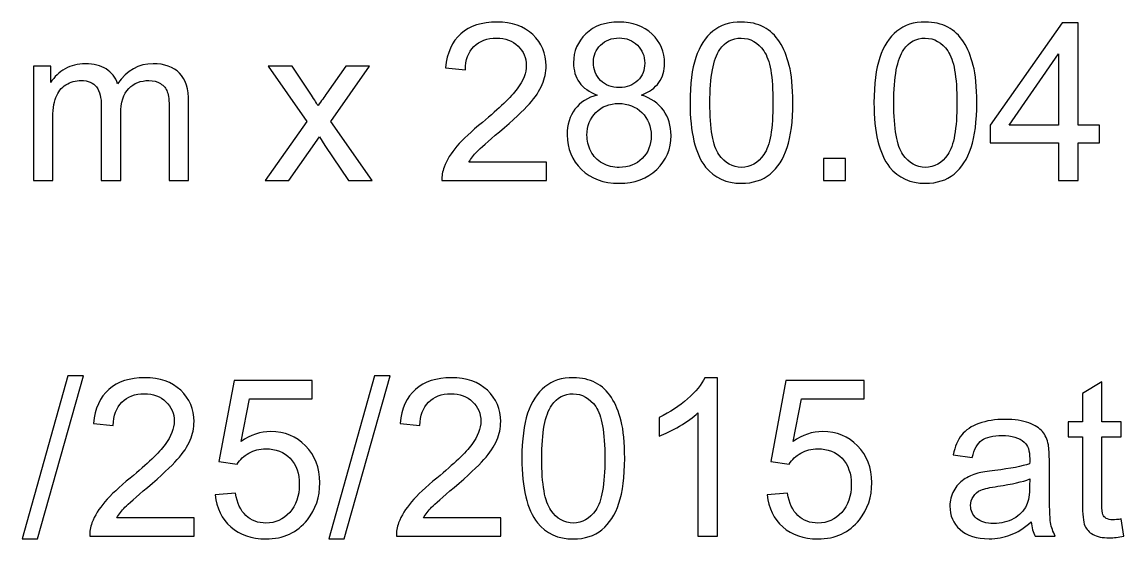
# Model space of a CAD drawing. Header units: millimetres. Extents: x -284 to 247, y -404 to 405.
# Drawn here: x -216.06 to -194.91, y -395.04 to -385.12 of the extents above; entities that cross this region are included whole.
import ezdxf

# ---------------------------------------------------------------- set-up
doc = ezdxf.new("R2010")
doc.units = ezdxf.units.MM
doc.header["$MEASUREMENT"] = 0
doc.layers.add('Layer 1', color=7, linetype='Continuous')

msp = doc.modelspace()

# ---------------------------------------------------------------- linework, layer by layer
at = {"layer": 'Layer 1'}
for points, knots in [([(-205.9951, -387.8044), (-205.9951, -387.8044), (-205.9951, -388.16), (-205.9951, -388.16), (-205.9951, -388.16), (-205.9951, -388.16), (-208.0016, -388.16), (-208.0016, -388.16), (-208.0016, -388.16), (-208.0045, -388.0704), (-207.9896, -387.9843), (-207.9579, -387.9011), (-207.9579, -387.9011), (-207.9064, -387.7649), (-207.8238, -387.6301), (-207.7102, -387.4982), (-207.7102, -387.4982), (-207.5966, -387.3663), (-207.4344, -387.2139), (-207.2234, -387.041), (-207.2234, -387.041), (-206.8953, -386.7708), (-206.6724, -386.557), (-206.556, -386.3989), (-206.556, -386.3989), (-206.4388, -386.2409), (-206.3803, -386.0913), (-206.3803, -385.9502), (-206.3803, -385.9502), (-206.3803, -385.8028), (-206.4332, -385.6786), (-206.539, -385.577), (-206.539, -385.577), (-206.6449, -385.4761), (-206.7831, -385.4253), (-206.9532, -385.4253), (-206.9532, -385.4253), (-207.1331, -385.4253), (-207.277, -385.4789), (-207.385, -385.5862), (-207.385, -385.5862), (-207.4929, -385.6927), (-207.5473, -385.8409), (-207.5487, -386.0307), (-207.5487, -386.0307), (-207.5487, -386.0307), (-207.9297, -385.9926), (-207.9297, -385.9926), (-207.9297, -385.9926), (-207.9036, -385.7075), (-207.8048, -385.4902), (-207.634, -385.3406), (-207.634, -385.3406), (-207.4626, -385.191), (-207.2333, -385.1163), (-206.9447, -385.1163), (-206.9447, -385.1163), (-206.654, -385.1163), (-206.4233, -385.1967), (-206.254, -385.3583), (-206.254, -385.3583), (-206.0839, -385.5198), (-205.9993, -385.7202), (-205.9993, -385.9587), (-205.9993, -385.9587), (-205.9993, -386.08), (-206.024, -386.1993), (-206.0741, -386.3164), (-206.0741, -386.3164), (-206.1235, -386.4342), (-206.206, -386.5577), (-206.321, -386.6875), (-206.321, -386.6875), (-206.4367, -386.8166), (-206.6279, -386.9951), (-206.8946, -387.2209), (-206.8946, -387.2209), (-207.1183, -387.4086), (-207.2622, -387.5356), (-207.3257, -387.6026), (-207.3257, -387.6026), (-207.3892, -387.6696), (-207.4414, -387.7367), (-207.4831, -387.8044), (-207.4831, -387.8044), (-207.4831, -387.8044), (-205.9951, -387.8044), (-205.9951, -387.8044)], [0, 0, 0, 0, 0.0434783, 0.0434783, 0.0434783, 0.0434783, 0.0869565, 0.0869565, 0.0869565, 0.0869565, 0.1304348, 0.1304348, 0.1304348, 0.1304348, 0.173913, 0.173913, 0.173913, 0.173913, 0.2173913, 0.2173913, 0.2173913, 0.2173913, 0.2608696, 0.2608696, 0.2608696, 0.2608696, 0.3043478, 0.3043478, 0.3043478, 0.3043478, 0.3478261, 0.3478261, 0.3478261, 0.3478261, 0.3913043, 0.3913043, 0.3913043, 0.3913043, 0.4347826, 0.4347826, 0.4347826, 0.4347826, 0.4782609, 0.4782609, 0.4782609, 0.4782609, 0.5217391, 0.5217391, 0.5217391, 0.5217391, 0.5652174, 0.5652174, 0.5652174, 0.5652174, 0.6086957, 0.6086957, 0.6086957, 0.6086957, 0.6521739, 0.6521739, 0.6521739, 0.6521739, 0.6956522, 0.6956522, 0.6956522, 0.6956522, 0.7391304, 0.7391304, 0.7391304, 0.7391304, 0.7826087, 0.7826087, 0.7826087, 0.7826087, 0.826087, 0.826087, 0.826087, 0.826087, 0.8695652, 0.8695652, 0.8695652, 0.8695652, 0.9130435, 0.9130435, 0.9130435, 0.9130435, 1, 1, 1, 1]), ([(-205.0186, -386.5168), (-205.1731, -386.4603), (-205.2874, -386.3792), (-205.3622, -386.2748), (-205.3622, -386.2748), (-205.4363, -386.1696), (-205.4737, -386.0441), (-205.4737, -385.898), (-205.4737, -385.898), (-205.4737, -385.6772), (-205.3946, -385.4923), (-205.2366, -385.342), (-205.2366, -385.342), (-205.0779, -385.1918), (-204.8676, -385.1163), (-204.6044, -385.1163), (-204.6044, -385.1163), (-204.3406, -385.1163), (-204.1275, -385.1932), (-203.9666, -385.347), (-203.9666, -385.347), (-203.8057, -385.5008), (-203.7253, -385.6878), (-203.7253, -385.9086), (-203.7253, -385.9086), (-203.7253, -386.049), (-203.762, -386.1718), (-203.8354, -386.2755), (-203.8354, -386.2755), (-203.9088, -386.3799), (-204.0202, -386.4603), (-204.1705, -386.5168), (-204.1705, -386.5168), (-203.985, -386.5775), (-203.8446, -386.6748), (-203.7479, -386.8103), (-203.7479, -386.8103), (-203.6512, -386.945), (-203.6026, -387.1059), (-203.6026, -387.2936), (-203.6026, -387.2936), (-203.6026, -387.5525), (-203.6943, -387.7698), (-203.877, -387.9462), (-203.877, -387.9462), (-204.0605, -388.1226), (-204.301, -388.2108), (-204.5995, -388.2108), (-204.5995, -388.2108), (-204.8979, -388.2108), (-205.1385, -388.1226), (-205.322, -387.9455), (-205.322, -387.9455), (-205.5047, -387.7684), (-205.5964, -387.5476), (-205.5964, -387.283), (-205.5964, -387.283), (-205.5964, -387.0862), (-205.5463, -386.9211), (-205.4462, -386.7884), (-205.4462, -386.7884), (-205.346, -386.6551), (-205.2034, -386.5648), (-205.0186, -386.5168)], [0, 0, 0, 0, 0.0588235, 0.0588235, 0.0588235, 0.0588235, 0.1176471, 0.1176471, 0.1176471, 0.1176471, 0.1764706, 0.1764706, 0.1764706, 0.1764706, 0.2352941, 0.2352941, 0.2352941, 0.2352941, 0.2941176, 0.2941176, 0.2941176, 0.2941176, 0.3529412, 0.3529412, 0.3529412, 0.3529412, 0.4117647, 0.4117647, 0.4117647, 0.4117647, 0.4705882, 0.4705882, 0.4705882, 0.4705882, 0.5294118, 0.5294118, 0.5294118, 0.5294118, 0.5882353, 0.5882353, 0.5882353, 0.5882353, 0.6470588, 0.6470588, 0.6470588, 0.6470588, 0.7058824, 0.7058824, 0.7058824, 0.7058824, 0.7647059, 0.7647059, 0.7647059, 0.7647059, 0.8235294, 0.8235294, 0.8235294, 0.8235294, 0.8823529, 0.8823529, 0.8823529, 0.8823529, 1, 1, 1, 1]), ([(-203.2378, -386.6642), (-203.2378, -386.3065), (-203.2011, -386.0172), (-203.1277, -385.7985), (-203.1277, -385.7985), (-203.0537, -385.5791), (-202.9443, -385.4105), (-202.7989, -385.2926), (-202.7989, -385.2926), (-202.6543, -385.1748), (-202.4716, -385.1163), (-202.2514, -385.1163), (-202.2514, -385.1163), (-202.0892, -385.1163), (-201.9466, -385.1487), (-201.8232, -385.2143), (-201.8232, -385.2143), (-201.7004, -385.2799), (-201.5988, -385.3745), (-201.5198, -385.498), (-201.5198, -385.498), (-201.4408, -385.6207), (-201.3787, -385.771), (-201.3335, -385.9481), (-201.3335, -385.9481), (-201.2877, -386.1252), (-201.2651, -386.3644), (-201.2651, -386.6642), (-201.2651, -386.6642), (-201.2651, -387.0198), (-201.3018, -387.3077), (-201.3744, -387.5264), (-201.3744, -387.5264), (-201.4471, -387.7458), (-201.5565, -387.9145), (-201.7018, -388.033), (-201.7018, -388.033), (-201.8465, -388.1515), (-202.0299, -388.2108), (-202.2514, -388.2108), (-202.2514, -388.2108), (-202.5428, -388.2108), (-202.7721, -388.1071), (-202.9386, -387.8989), (-202.9386, -387.8989), (-203.1383, -387.6449), (-203.2378, -387.2336), (-203.2378, -386.6642)], [0, 0, 0, 0, 0.0769231, 0.0769231, 0.0769231, 0.0769231, 0.1538462, 0.1538462, 0.1538462, 0.1538462, 0.2307692, 0.2307692, 0.2307692, 0.2307692, 0.3076923, 0.3076923, 0.3076923, 0.3076923, 0.3846154, 0.3846154, 0.3846154, 0.3846154, 0.4615385, 0.4615385, 0.4615385, 0.4615385, 0.5384615, 0.5384615, 0.5384615, 0.5384615, 0.6153846, 0.6153846, 0.6153846, 0.6153846, 0.6923077, 0.6923077, 0.6923077, 0.6923077, 0.7692308, 0.7692308, 0.7692308, 0.7692308, 0.8461538, 0.8461538, 0.8461538, 0.8461538, 1, 1, 1, 1]), ([(-199.7072, -386.6642), (-199.7072, -386.3065), (-199.6705, -386.0172), (-199.5971, -385.7985), (-199.5971, -385.7985), (-199.5231, -385.5791), (-199.4137, -385.4105), (-199.2683, -385.2926), (-199.2683, -385.2926), (-199.1237, -385.1748), (-198.941, -385.1163), (-198.7208, -385.1163), (-198.7208, -385.1163), (-198.5586, -385.1163), (-198.416, -385.1487), (-198.2926, -385.2143), (-198.2926, -385.2143), (-198.1698, -385.2799), (-198.0682, -385.3745), (-197.9892, -385.498), (-197.9892, -385.498), (-197.9102, -385.6207), (-197.8481, -385.771), (-197.8029, -385.9481), (-197.8029, -385.9481), (-197.7571, -386.1252), (-197.7345, -386.3644), (-197.7345, -386.6642), (-197.7345, -386.6642), (-197.7345, -387.0198), (-197.7712, -387.3077), (-197.8438, -387.5264), (-197.8438, -387.5264), (-197.9165, -387.7458), (-198.0259, -387.9145), (-198.1712, -388.033), (-198.1712, -388.033), (-198.3159, -388.1515), (-198.4993, -388.2108), (-198.7208, -388.2108), (-198.7208, -388.2108), (-199.0122, -388.2108), (-199.2415, -388.1071), (-199.408, -387.8989), (-199.408, -387.8989), (-199.6077, -387.6449), (-199.7072, -387.2336), (-199.7072, -386.6642)], [0, 0, 0, 0, 0.0769231, 0.0769231, 0.0769231, 0.0769231, 0.1538462, 0.1538462, 0.1538462, 0.1538462, 0.2307692, 0.2307692, 0.2307692, 0.2307692, 0.3076923, 0.3076923, 0.3076923, 0.3076923, 0.3846154, 0.3846154, 0.3846154, 0.3846154, 0.4615385, 0.4615385, 0.4615385, 0.4615385, 0.5384615, 0.5384615, 0.5384615, 0.5384615, 0.6153846, 0.6153846, 0.6153846, 0.6153846, 0.6923077, 0.6923077, 0.6923077, 0.6923077, 0.7692308, 0.7692308, 0.7692308, 0.7692308, 0.8461538, 0.8461538, 0.8461538, 0.8461538, 1, 1, 1, 1]), ([(-196.1632, -388.16), (-196.1632, -388.16), (-196.1632, -387.4361), (-196.1632, -387.4361), (-196.1632, -387.4361), (-196.1632, -387.4361), (-197.4798, -387.4361), (-197.4798, -387.4361), (-197.4798, -387.4361), (-197.4798, -387.4361), (-197.4798, -387.0932), (-197.4798, -387.0932), (-197.4798, -387.0932), (-197.4798, -387.0932), (-196.0955, -385.129), (-196.0955, -385.129), (-196.0955, -385.129), (-196.0955, -385.129), (-195.7907, -385.129), (-195.7907, -385.129), (-195.7907, -385.129), (-195.7907, -385.129), (-195.7907, -387.0932), (-195.7907, -387.0932), (-195.7907, -387.0932), (-195.7907, -387.0932), (-195.3801, -387.0932), (-195.3801, -387.0932), (-195.3801, -387.0932), (-195.3801, -387.0932), (-195.3801, -387.4361), (-195.3801, -387.4361), (-195.3801, -387.4361), (-195.3801, -387.4361), (-195.7907, -387.4361), (-195.7907, -387.4361), (-195.7907, -387.4361), (-195.7907, -387.4361), (-195.7907, -388.16), (-195.7907, -388.16), (-195.7907, -388.16), (-195.7907, -388.16), (-196.1632, -388.16), (-196.1632, -388.16)], [0, 0, 0, 0, 0.0833333, 0.0833333, 0.0833333, 0.0833333, 0.1666667, 0.1666667, 0.1666667, 0.1666667, 0.25, 0.25, 0.25, 0.25, 0.3333333, 0.3333333, 0.3333333, 0.3333333, 0.4166667, 0.4166667, 0.4166667, 0.4166667, 0.5, 0.5, 0.5, 0.5, 0.5833333, 0.5833333, 0.5833333, 0.5833333, 0.6666667, 0.6666667, 0.6666667, 0.6666667, 0.75, 0.75, 0.75, 0.75, 0.8333333, 0.8333333, 0.8333333, 0.8333333, 1, 1, 1, 1]), ([(-205.0927, -385.8846), (-205.0927, -386.0285), (-205.0468, -386.1457), (-204.9558, -386.2367), (-204.9558, -386.2367), (-204.8641, -386.3277), (-204.7441, -386.3735), (-204.5953, -386.3735), (-204.5953, -386.3735), (-204.4506, -386.3735), (-204.3335, -386.3284), (-204.2425, -386.2381), (-204.2425, -386.2381), (-204.1515, -386.1478), (-204.1063, -386.037), (-204.1063, -385.9058), (-204.1063, -385.9058), (-204.1063, -385.7689), (-204.1529, -385.6539), (-204.2467, -385.5608), (-204.2467, -385.5608), (-204.3399, -385.4676), (-204.4577, -385.4211), (-204.5995, -385.4211), (-204.5995, -385.4211), (-204.7427, -385.4211), (-204.8605, -385.4669), (-204.9537, -385.5579), (-204.9537, -385.5579), (-205.0461, -385.6489), (-205.0927, -385.7576), (-205.0927, -385.8846)], [0, 0, 0, 0, 0.1111111, 0.1111111, 0.1111111, 0.1111111, 0.2222222, 0.2222222, 0.2222222, 0.2222222, 0.3333333, 0.3333333, 0.3333333, 0.3333333, 0.4444444, 0.4444444, 0.4444444, 0.4444444, 0.5555556, 0.5555556, 0.5555556, 0.5555556, 0.6666667, 0.6666667, 0.6666667, 0.6666667, 0.7777778, 0.7777778, 0.7777778, 0.7777778, 1, 1, 1, 1]), ([(-202.8568, -386.6656), (-202.8568, -387.1645), (-202.7989, -387.4961), (-202.6825, -387.6598), (-202.6825, -387.6598), (-202.5661, -387.8242), (-202.4222, -387.906), (-202.2514, -387.906), (-202.2514, -387.906), (-202.0807, -387.906), (-201.9368, -387.8235), (-201.8204, -387.6591), (-201.8204, -387.6591), (-201.7039, -387.494), (-201.6461, -387.1631), (-201.6461, -386.6656), (-201.6461, -386.6656), (-201.6461, -386.1668), (-201.7039, -385.8352), (-201.8204, -385.6715), (-201.8204, -385.6715), (-201.9361, -385.5071), (-202.0814, -385.4253), (-202.2557, -385.4253), (-202.2557, -385.4253), (-202.4264, -385.4253), (-202.5633, -385.498), (-202.6656, -385.6426), (-202.6656, -385.6426), (-202.7933, -385.8267), (-202.8568, -386.1682), (-202.8568, -386.6656)], [0, 0, 0, 0, 0.1111111, 0.1111111, 0.1111111, 0.1111111, 0.2222222, 0.2222222, 0.2222222, 0.2222222, 0.3333333, 0.3333333, 0.3333333, 0.3333333, 0.4444444, 0.4444444, 0.4444444, 0.4444444, 0.5555556, 0.5555556, 0.5555556, 0.5555556, 0.6666667, 0.6666667, 0.6666667, 0.6666667, 0.7777778, 0.7777778, 0.7777778, 0.7777778, 1, 1, 1, 1]), ([(-199.3262, -386.6656), (-199.3262, -387.1645), (-199.2683, -387.4961), (-199.1519, -387.6598), (-199.1519, -387.6598), (-199.0355, -387.8242), (-198.8916, -387.906), (-198.7208, -387.906), (-198.7208, -387.906), (-198.5501, -387.906), (-198.4062, -387.8235), (-198.2898, -387.6591), (-198.2898, -387.6591), (-198.1733, -387.494), (-198.1155, -387.1631), (-198.1155, -386.6656), (-198.1155, -386.6656), (-198.1155, -386.1668), (-198.1733, -385.8352), (-198.2898, -385.6715), (-198.2898, -385.6715), (-198.4055, -385.5071), (-198.5508, -385.4253), (-198.7251, -385.4253), (-198.7251, -385.4253), (-198.8958, -385.4253), (-199.0327, -385.498), (-199.135, -385.6426), (-199.135, -385.6426), (-199.2627, -385.8267), (-199.3262, -386.1682), (-199.3262, -386.6656)], [0, 0, 0, 0, 0.1111111, 0.1111111, 0.1111111, 0.1111111, 0.2222222, 0.2222222, 0.2222222, 0.2222222, 0.3333333, 0.3333333, 0.3333333, 0.3333333, 0.4444444, 0.4444444, 0.4444444, 0.4444444, 0.5555556, 0.5555556, 0.5555556, 0.5555556, 0.6666667, 0.6666667, 0.6666667, 0.6666667, 0.7777778, 0.7777778, 0.7777778, 0.7777778, 1, 1, 1, 1]), ([(-196.1632, -387.0932), (-196.1632, -387.0932), (-196.1632, -385.7294), (-196.1632, -385.7294), (-196.1632, -385.7294), (-196.1632, -385.7294), (-197.1136, -387.0932), (-197.1136, -387.0932), (-197.1136, -387.0932), (-197.1136, -387.0932), (-196.1632, -387.0932), (-196.1632, -387.0932)], [0, 0, 0, 0, 0.25, 0.25, 0.25, 0.25, 0.5, 0.5, 0.5, 0.5, 1, 1, 1, 1]), ([(-215.8404, -388.16), (-215.8404, -388.16), (-215.8404, -385.9629), (-215.8404, -385.9629), (-215.8404, -385.9629), (-215.8404, -385.9629), (-215.506, -385.9629), (-215.506, -385.9629), (-215.506, -385.9629), (-215.506, -385.9629), (-215.506, -386.2734), (-215.506, -386.2734), (-215.506, -386.2734), (-215.4375, -386.1661), (-215.3458, -386.0793), (-215.2315, -386.0144), (-215.2315, -386.0144), (-215.1172, -385.9488), (-214.9874, -385.9164), (-214.8413, -385.9164), (-214.8413, -385.9164), (-214.6791, -385.9164), (-214.5457, -385.9502), (-214.442, -386.0172), (-214.442, -386.0172), (-214.3383, -386.085), (-214.2649, -386.1788), (-214.2226, -386.3002), (-214.2226, -386.3002), (-214.0476, -386.0441), (-213.8211, -385.9164), (-213.5417, -385.9164), (-213.5417, -385.9164), (-213.323, -385.9164), (-213.1544, -385.9763), (-213.0373, -386.097), (-213.0373, -386.097), (-212.9194, -386.2176), (-212.8602, -386.4032), (-212.8602, -386.6537), (-212.8602, -386.6537), (-212.8602, -386.6537), (-212.8602, -388.16), (-212.8602, -388.16), (-212.8602, -388.16), (-212.8602, -388.16), (-213.2327, -388.16), (-213.2327, -388.16), (-213.2327, -388.16), (-213.2327, -388.16), (-213.2327, -386.7771), (-213.2327, -386.7771), (-213.2327, -386.7771), (-213.2327, -386.629), (-213.2454, -386.5217), (-213.2694, -386.4561), (-213.2694, -386.4561), (-213.2934, -386.3905), (-213.3371, -386.3383), (-213.4013, -386.2981), (-213.4013, -386.2981), (-213.4648, -386.2578), (-213.5396, -386.2381), (-213.625, -386.2381), (-213.625, -386.2381), (-213.7802, -386.2381), (-213.9086, -386.2896), (-214.0109, -386.3919), (-214.0109, -386.3919), (-214.1132, -386.4949), (-214.164, -386.6593), (-214.164, -386.8851), (-214.164, -386.8851), (-214.164, -386.8851), (-214.164, -388.16), (-214.164, -388.16), (-214.164, -388.16), (-214.164, -388.16), (-214.5365, -388.16), (-214.5365, -388.16), (-214.5365, -388.16), (-214.5365, -388.16), (-214.5365, -386.7341), (-214.5365, -386.7341), (-214.5365, -386.7341), (-214.5365, -386.569), (-214.5669, -386.4448), (-214.6276, -386.3623), (-214.6276, -386.3623), (-214.6882, -386.2797), (-214.7877, -386.2381), (-214.9253, -386.2381), (-214.9253, -386.2381), (-215.0297, -386.2381), (-215.1264, -386.2656), (-215.2153, -386.3206), (-215.2153, -386.3206), (-215.3042, -386.3757), (-215.3684, -386.4561), (-215.4086, -386.5626), (-215.4086, -386.5626), (-215.4481, -386.6685), (-215.4679, -386.8216), (-215.4679, -387.0212), (-215.4679, -387.0212), (-215.4679, -387.0212), (-215.4679, -388.16), (-215.4679, -388.16), (-215.4679, -388.16), (-215.4679, -388.16), (-215.8404, -388.16), (-215.8404, -388.16)], [0, 0, 0, 0, 0.0344828, 0.0344828, 0.0344828, 0.0344828, 0.0689655, 0.0689655, 0.0689655, 0.0689655, 0.1034483, 0.1034483, 0.1034483, 0.1034483, 0.137931, 0.137931, 0.137931, 0.137931, 0.1724138, 0.1724138, 0.1724138, 0.1724138, 0.2068966, 0.2068966, 0.2068966, 0.2068966, 0.2413793, 0.2413793, 0.2413793, 0.2413793, 0.2758621, 0.2758621, 0.2758621, 0.2758621, 0.3103448, 0.3103448, 0.3103448, 0.3103448, 0.3448276, 0.3448276, 0.3448276, 0.3448276, 0.3793103, 0.3793103, 0.3793103, 0.3793103, 0.4137931, 0.4137931, 0.4137931, 0.4137931, 0.4482759, 0.4482759, 0.4482759, 0.4482759, 0.4827586, 0.4827586, 0.4827586, 0.4827586, 0.5172414, 0.5172414, 0.5172414, 0.5172414, 0.5517241, 0.5517241, 0.5517241, 0.5517241, 0.5862069, 0.5862069, 0.5862069, 0.5862069, 0.6206897, 0.6206897, 0.6206897, 0.6206897, 0.6551724, 0.6551724, 0.6551724, 0.6551724, 0.6896552, 0.6896552, 0.6896552, 0.6896552, 0.7241379, 0.7241379, 0.7241379, 0.7241379, 0.7586207, 0.7586207, 0.7586207, 0.7586207, 0.7931034, 0.7931034, 0.7931034, 0.7931034, 0.8275862, 0.8275862, 0.8275862, 0.8275862, 0.862069, 0.862069, 0.862069, 0.862069, 0.8965517, 0.8965517, 0.8965517, 0.8965517, 0.9310345, 0.9310345, 0.9310345, 0.9310345, 1, 1, 1, 1]), ([(-211.3919, -388.16), (-211.3919, -388.16), (-210.5897, -387.0219), (-210.5897, -387.0219), (-210.5897, -387.0219), (-210.5897, -387.0219), (-211.3326, -385.9629), (-211.3326, -385.9629), (-211.3326, -385.9629), (-211.3326, -385.9629), (-210.8747, -385.9629), (-210.8747, -385.9629), (-210.8747, -385.9629), (-210.8747, -385.9629), (-210.5276, -386.4815), (-210.5276, -386.4815), (-210.5276, -386.4815), (-210.4634, -386.5789), (-210.4126, -386.6579), (-210.3766, -386.72), (-210.3766, -386.72), (-210.3138, -386.6318), (-210.2581, -386.5521), (-210.208, -386.4808), (-210.208, -386.4808), (-210.208, -386.4808), (-209.8425, -385.9629), (-209.8425, -385.9629), (-209.8425, -385.9629), (-209.8425, -385.9629), (-209.3874, -385.9629), (-209.3874, -385.9629), (-209.3874, -385.9629), (-209.3874, -385.9629), (-210.1346, -387.0219), (-210.1346, -387.0219), (-210.1346, -387.0219), (-210.1346, -387.0219), (-209.3387, -388.16), (-209.3387, -388.16), (-209.3387, -388.16), (-209.3387, -388.16), (-209.7917, -388.16), (-209.7917, -388.16), (-209.7917, -388.16), (-209.7917, -388.16), (-210.2461, -387.4827), (-210.2461, -387.4827), (-210.2461, -387.4827), (-210.2461, -387.4827), (-210.3498, -387.3197), (-210.3498, -387.3197), (-210.3498, -387.3197), (-210.3498, -387.3197), (-210.9368, -388.16), (-210.9368, -388.16), (-210.9368, -388.16), (-210.9368, -388.16), (-211.3919, -388.16), (-211.3919, -388.16)], [0, 0, 0, 0, 0.0625, 0.0625, 0.0625, 0.0625, 0.125, 0.125, 0.125, 0.125, 0.1875, 0.1875, 0.1875, 0.1875, 0.25, 0.25, 0.25, 0.25, 0.3125, 0.3125, 0.3125, 0.3125, 0.375, 0.375, 0.375, 0.375, 0.4375, 0.4375, 0.4375, 0.4375, 0.5, 0.5, 0.5, 0.5, 0.5625, 0.5625, 0.5625, 0.5625, 0.625, 0.625, 0.625, 0.625, 0.6875, 0.6875, 0.6875, 0.6875, 0.75, 0.75, 0.75, 0.75, 0.8125, 0.8125, 0.8125, 0.8125, 0.875, 0.875, 0.875, 0.875, 1, 1, 1, 1]), ([(-205.2154, -387.2858), (-205.2154, -387.3924), (-205.1907, -387.4947), (-205.1414, -387.5941), (-205.1414, -387.5941), (-205.092, -387.6929), (-205.0172, -387.7698), (-204.917, -387.8242), (-204.917, -387.8242), (-204.8175, -387.8785), (-204.7103, -387.906), (-204.5967, -387.906), (-204.5967, -387.906), (-204.4175, -387.906), (-204.2707, -387.8489), (-204.1557, -387.7346), (-204.1557, -387.7346), (-204.0407, -387.6203), (-203.9835, -387.4749), (-203.9835, -387.2985), (-203.9835, -387.2985), (-203.9835, -387.1193), (-204.0428, -386.9711), (-204.1606, -386.854), (-204.1606, -386.854), (-204.2792, -386.7369), (-204.4287, -386.6783), (-204.6087, -386.6783), (-204.6087, -386.6783), (-204.7851, -386.6783), (-204.9297, -386.7362), (-205.044, -386.8519), (-205.044, -386.8519), (-205.1583, -386.9676), (-205.2154, -387.1123), (-205.2154, -387.2858)], [0, 0, 0, 0, 0.1, 0.1, 0.1, 0.1, 0.2, 0.2, 0.2, 0.2, 0.3, 0.3, 0.3, 0.3, 0.4, 0.4, 0.4, 0.4, 0.5, 0.5, 0.5, 0.5, 0.6, 0.6, 0.6, 0.6, 0.7, 0.7, 0.7, 0.7, 0.8, 0.8, 0.8, 0.8, 1, 1, 1, 1]), ([(-200.676, -388.16), (-200.676, -388.16), (-200.676, -387.7367), (-200.676, -387.7367), (-200.676, -387.7367), (-200.676, -387.7367), (-200.2526, -387.7367), (-200.2526, -387.7367), (-200.2526, -387.7367), (-200.2526, -387.7367), (-200.2526, -388.16), (-200.2526, -388.16), (-200.2526, -388.16), (-200.2526, -388.16), (-200.676, -388.16), (-200.676, -388.16)], [0, 0, 0, 0, 0.2, 0.2, 0.2, 0.2, 0.4, 0.4, 0.4, 0.4, 0.6, 0.6, 0.6, 0.6, 1, 1, 1, 1]), ([(-216.0579, -395.036), (-216.0579, -395.036), (-215.1774, -391.9034), (-215.1774, -391.9034), (-215.1774, -391.9034), (-215.1774, -391.9034), (-214.8775, -391.9034), (-214.8775, -391.9034), (-214.8775, -391.9034), (-214.8775, -391.9034), (-215.758, -395.036), (-215.758, -395.036), (-215.758, -395.036), (-215.758, -395.036), (-216.0579, -395.036), (-216.0579, -395.036)], [0, 0, 0, 0, 0.2, 0.2, 0.2, 0.2, 0.4, 0.4, 0.4, 0.4, 0.6, 0.6, 0.6, 0.6, 1, 1, 1, 1]), ([(-212.7524, -394.6296), (-212.7524, -394.6296), (-212.7524, -394.9852), (-212.7524, -394.9852), (-212.7524, -394.9852), (-212.7524, -394.9852), (-214.7589, -394.9852), (-214.7589, -394.9852), (-214.7589, -394.9852), (-214.7618, -394.8956), (-214.7469, -394.8095), (-214.7152, -394.7263), (-214.7152, -394.7263), (-214.6637, -394.5901), (-214.5811, -394.4553), (-214.4675, -394.3234), (-214.4675, -394.3234), (-214.3539, -394.1915), (-214.1917, -394.0391), (-213.9807, -393.8662), (-213.9807, -393.8662), (-213.6526, -393.596), (-213.4297, -393.3822), (-213.3133, -393.2241), (-213.3133, -393.2241), (-213.1961, -393.0661), (-213.1376, -392.9165), (-213.1376, -392.7754), (-213.1376, -392.7754), (-213.1376, -392.628), (-213.1905, -392.5038), (-213.2963, -392.4022), (-213.2963, -392.4022), (-213.4022, -392.3013), (-213.5404, -392.2505), (-213.7105, -392.2505), (-213.7105, -392.2505), (-213.8904, -392.2505), (-214.0343, -392.3041), (-214.1423, -392.4114), (-214.1423, -392.4114), (-214.2502, -392.5179), (-214.3046, -392.6661), (-214.306, -392.8559), (-214.306, -392.8559), (-214.306, -392.8559), (-214.687, -392.8178), (-214.687, -392.8178), (-214.687, -392.8178), (-214.6609, -392.5327), (-214.5621, -392.3154), (-214.3913, -392.1658), (-214.3913, -392.1658), (-214.2199, -392.0162), (-213.9906, -391.9415), (-213.702, -391.9415), (-213.702, -391.9415), (-213.4113, -391.9415), (-213.1806, -392.0219), (-213.0113, -392.1835), (-213.0113, -392.1835), (-212.8412, -392.345), (-212.7566, -392.5454), (-212.7566, -392.7839), (-212.7566, -392.7839), (-212.7566, -392.9052), (-212.7813, -393.0245), (-212.8314, -393.1416), (-212.8314, -393.1416), (-212.8808, -393.2594), (-212.9633, -393.3829), (-213.0783, -393.5127), (-213.0783, -393.5127), (-213.194, -393.6418), (-213.3852, -393.8203), (-213.6519, -394.0461), (-213.6519, -394.0461), (-213.8756, -394.2338), (-214.0195, -394.3608), (-214.083, -394.4278), (-214.083, -394.4278), (-214.1465, -394.4948), (-214.1987, -394.5619), (-214.2404, -394.6296), (-214.2404, -394.6296), (-214.2404, -394.6296), (-212.7524, -394.6296), (-212.7524, -394.6296)], [0, 0, 0, 0, 0.0434783, 0.0434783, 0.0434783, 0.0434783, 0.0869565, 0.0869565, 0.0869565, 0.0869565, 0.1304348, 0.1304348, 0.1304348, 0.1304348, 0.173913, 0.173913, 0.173913, 0.173913, 0.2173913, 0.2173913, 0.2173913, 0.2173913, 0.2608696, 0.2608696, 0.2608696, 0.2608696, 0.3043478, 0.3043478, 0.3043478, 0.3043478, 0.3478261, 0.3478261, 0.3478261, 0.3478261, 0.3913043, 0.3913043, 0.3913043, 0.3913043, 0.4347826, 0.4347826, 0.4347826, 0.4347826, 0.4782609, 0.4782609, 0.4782609, 0.4782609, 0.5217391, 0.5217391, 0.5217391, 0.5217391, 0.5652174, 0.5652174, 0.5652174, 0.5652174, 0.6086957, 0.6086957, 0.6086957, 0.6086957, 0.6521739, 0.6521739, 0.6521739, 0.6521739, 0.6956522, 0.6956522, 0.6956522, 0.6956522, 0.7391304, 0.7391304, 0.7391304, 0.7391304, 0.7826087, 0.7826087, 0.7826087, 0.7826087, 0.826087, 0.826087, 0.826087, 0.826087, 0.8695652, 0.8695652, 0.8695652, 0.8695652, 0.9130435, 0.9130435, 0.9130435, 0.9130435, 1, 1, 1, 1]), ([(-212.3495, -394.1893), (-212.3495, -394.1893), (-211.96, -394.1597), (-211.96, -394.1597), (-211.96, -394.1597), (-211.9311, -394.3495), (-211.8641, -394.492), (-211.7597, -394.588), (-211.7597, -394.588), (-211.6552, -394.6832), (-211.5275, -394.7312), (-211.3773, -394.7312), (-211.3773, -394.7312), (-211.1959, -394.7312), (-211.0442, -394.6635), (-210.9208, -394.5287), (-210.9208, -394.5287), (-210.798, -394.3932), (-210.7366, -394.214), (-210.7366, -393.9911), (-210.7366, -393.9911), (-210.7366, -393.7787), (-210.7952, -393.6115), (-210.913, -393.4887), (-210.913, -393.4887), (-211.0308, -393.366), (-211.1868, -393.3046), (-211.3808, -393.3046), (-211.3808, -393.3046), (-211.5014, -393.3046), (-211.6094, -393.3321), (-211.7053, -393.3871), (-211.7053, -393.3871), (-211.8006, -393.4422), (-211.8754, -393.5134), (-211.9304, -393.6009), (-211.9304, -393.6009), (-211.9304, -393.6009), (-212.2818, -393.5501), (-212.2818, -393.5501), (-212.2818, -393.5501), (-212.2818, -393.5501), (-211.9897, -391.9923), (-211.9897, -391.9923), (-211.9897, -391.9923), (-211.9897, -391.9923), (-210.4868, -391.9923), (-210.4868, -391.9923), (-210.4868, -391.9923), (-210.4868, -391.9923), (-210.4868, -392.3479), (-210.4868, -392.3479), (-210.4868, -392.3479), (-210.4868, -392.3479), (-211.6926, -392.3479), (-211.6926, -392.3479), (-211.6926, -392.3479), (-211.6926, -392.3479), (-211.8542, -393.1656), (-211.8542, -393.1656), (-211.8542, -393.1656), (-211.6729, -393.0379), (-211.4824, -392.9744), (-211.2834, -392.9744), (-211.2834, -392.9744), (-211.0195, -392.9744), (-210.7966, -393.0661), (-210.6153, -393.2495), (-210.6153, -393.2495), (-210.4339, -393.433), (-210.3429, -393.6686), (-210.3429, -393.9565), (-210.3429, -393.9565), (-210.3429, -394.231), (-210.4226, -394.468), (-210.5821, -394.6677), (-210.5821, -394.6677), (-210.7761, -394.9132), (-211.0414, -395.036), (-211.3773, -395.036), (-211.3773, -395.036), (-211.6524, -395.036), (-211.8768, -394.9584), (-212.0511, -394.8039), (-212.0511, -394.8039), (-212.2253, -394.6494), (-212.3248, -394.4447), (-212.3495, -394.1893)], [0, 0, 0, 0, 0.0434783, 0.0434783, 0.0434783, 0.0434783, 0.0869565, 0.0869565, 0.0869565, 0.0869565, 0.1304348, 0.1304348, 0.1304348, 0.1304348, 0.173913, 0.173913, 0.173913, 0.173913, 0.2173913, 0.2173913, 0.2173913, 0.2173913, 0.2608696, 0.2608696, 0.2608696, 0.2608696, 0.3043478, 0.3043478, 0.3043478, 0.3043478, 0.3478261, 0.3478261, 0.3478261, 0.3478261, 0.3913043, 0.3913043, 0.3913043, 0.3913043, 0.4347826, 0.4347826, 0.4347826, 0.4347826, 0.4782609, 0.4782609, 0.4782609, 0.4782609, 0.5217391, 0.5217391, 0.5217391, 0.5217391, 0.5652174, 0.5652174, 0.5652174, 0.5652174, 0.6086957, 0.6086957, 0.6086957, 0.6086957, 0.6521739, 0.6521739, 0.6521739, 0.6521739, 0.6956522, 0.6956522, 0.6956522, 0.6956522, 0.7391304, 0.7391304, 0.7391304, 0.7391304, 0.7826087, 0.7826087, 0.7826087, 0.7826087, 0.826087, 0.826087, 0.826087, 0.826087, 0.8695652, 0.8695652, 0.8695652, 0.8695652, 0.9130435, 0.9130435, 0.9130435, 0.9130435, 1, 1, 1, 1]), ([(-210.1729, -395.036), (-210.1729, -395.036), (-209.2924, -391.9034), (-209.2924, -391.9034), (-209.2924, -391.9034), (-209.2924, -391.9034), (-208.9925, -391.9034), (-208.9925, -391.9034), (-208.9925, -391.9034), (-208.9925, -391.9034), (-209.873, -395.036), (-209.873, -395.036), (-209.873, -395.036), (-209.873, -395.036), (-210.1729, -395.036), (-210.1729, -395.036)], [0, 0, 0, 0, 0.2, 0.2, 0.2, 0.2, 0.4, 0.4, 0.4, 0.4, 0.6, 0.6, 0.6, 0.6, 1, 1, 1, 1]), ([(-206.8674, -394.6296), (-206.8674, -394.6296), (-206.8674, -394.9852), (-206.8674, -394.9852), (-206.8674, -394.9852), (-206.8674, -394.9852), (-208.8739, -394.9852), (-208.8739, -394.9852), (-208.8739, -394.9852), (-208.8768, -394.8956), (-208.8619, -394.8095), (-208.8302, -394.7263), (-208.8302, -394.7263), (-208.7787, -394.5901), (-208.6961, -394.4553), (-208.5825, -394.3234), (-208.5825, -394.3234), (-208.4689, -394.1915), (-208.3067, -394.0391), (-208.0957, -393.8662), (-208.0957, -393.8662), (-207.7676, -393.596), (-207.5447, -393.3822), (-207.4283, -393.2241), (-207.4283, -393.2241), (-207.3111, -393.0661), (-207.2526, -392.9165), (-207.2526, -392.7754), (-207.2526, -392.7754), (-207.2526, -392.628), (-207.3055, -392.5038), (-207.4113, -392.4022), (-207.4113, -392.4022), (-207.5172, -392.3013), (-207.6554, -392.2505), (-207.8255, -392.2505), (-207.8255, -392.2505), (-208.0054, -392.2505), (-208.1493, -392.3041), (-208.2573, -392.4114), (-208.2573, -392.4114), (-208.3652, -392.5179), (-208.4196, -392.6661), (-208.421, -392.8559), (-208.421, -392.8559), (-208.421, -392.8559), (-208.802, -392.8178), (-208.802, -392.8178), (-208.802, -392.8178), (-208.7759, -392.5327), (-208.6771, -392.3154), (-208.5063, -392.1658), (-208.5063, -392.1658), (-208.3349, -392.0162), (-208.1056, -391.9415), (-207.817, -391.9415), (-207.817, -391.9415), (-207.5263, -391.9415), (-207.2956, -392.0219), (-207.1263, -392.1835), (-207.1263, -392.1835), (-206.9562, -392.345), (-206.8716, -392.5454), (-206.8716, -392.7839), (-206.8716, -392.7839), (-206.8716, -392.9052), (-206.8963, -393.0245), (-206.9464, -393.1416), (-206.9464, -393.1416), (-206.9958, -393.2594), (-207.0783, -393.3829), (-207.1933, -393.5127), (-207.1933, -393.5127), (-207.309, -393.6418), (-207.5002, -393.8203), (-207.7669, -394.0461), (-207.7669, -394.0461), (-207.9906, -394.2338), (-208.1345, -394.3608), (-208.198, -394.4278), (-208.198, -394.4278), (-208.2615, -394.4948), (-208.3137, -394.5619), (-208.3554, -394.6296), (-208.3554, -394.6296), (-208.3554, -394.6296), (-206.8674, -394.6296), (-206.8674, -394.6296)], [0, 0, 0, 0, 0.0434783, 0.0434783, 0.0434783, 0.0434783, 0.0869565, 0.0869565, 0.0869565, 0.0869565, 0.1304348, 0.1304348, 0.1304348, 0.1304348, 0.173913, 0.173913, 0.173913, 0.173913, 0.2173913, 0.2173913, 0.2173913, 0.2173913, 0.2608696, 0.2608696, 0.2608696, 0.2608696, 0.3043478, 0.3043478, 0.3043478, 0.3043478, 0.3478261, 0.3478261, 0.3478261, 0.3478261, 0.3913043, 0.3913043, 0.3913043, 0.3913043, 0.4347826, 0.4347826, 0.4347826, 0.4347826, 0.4782609, 0.4782609, 0.4782609, 0.4782609, 0.5217391, 0.5217391, 0.5217391, 0.5217391, 0.5652174, 0.5652174, 0.5652174, 0.5652174, 0.6086957, 0.6086957, 0.6086957, 0.6086957, 0.6521739, 0.6521739, 0.6521739, 0.6521739, 0.6956522, 0.6956522, 0.6956522, 0.6956522, 0.7391304, 0.7391304, 0.7391304, 0.7391304, 0.7826087, 0.7826087, 0.7826087, 0.7826087, 0.826087, 0.826087, 0.826087, 0.826087, 0.8695652, 0.8695652, 0.8695652, 0.8695652, 0.9130435, 0.9130435, 0.9130435, 0.9130435, 1, 1, 1, 1]), ([(-206.4645, -393.4894), (-206.4645, -393.1317), (-206.4278, -392.8424), (-206.3544, -392.6237), (-206.3544, -392.6237), (-206.2804, -392.4043), (-206.171, -392.2357), (-206.0256, -392.1178), (-206.0256, -392.1178), (-205.881, -392), (-205.6983, -391.9415), (-205.4781, -391.9415), (-205.4781, -391.9415), (-205.3159, -391.9415), (-205.1733, -391.9739), (-205.0499, -392.0395), (-205.0499, -392.0395), (-204.9271, -392.1051), (-204.8255, -392.1997), (-204.7465, -392.3232), (-204.7465, -392.3232), (-204.6675, -392.4459), (-204.6054, -392.5962), (-204.5602, -392.7733), (-204.5602, -392.7733), (-204.5144, -392.9504), (-204.4918, -393.1896), (-204.4918, -393.4894), (-204.4918, -393.4894), (-204.4918, -393.845), (-204.5285, -394.1329), (-204.6011, -394.3516), (-204.6011, -394.3516), (-204.6738, -394.571), (-204.7832, -394.7397), (-204.9285, -394.8582), (-204.9285, -394.8582), (-205.0732, -394.9767), (-205.2566, -395.036), (-205.4781, -395.036), (-205.4781, -395.036), (-205.7695, -395.036), (-205.9988, -394.9323), (-206.1653, -394.7241), (-206.1653, -394.7241), (-206.365, -394.4701), (-206.4645, -394.0588), (-206.4645, -393.4894)], [0, 0, 0, 0, 0.0769231, 0.0769231, 0.0769231, 0.0769231, 0.1538462, 0.1538462, 0.1538462, 0.1538462, 0.2307692, 0.2307692, 0.2307692, 0.2307692, 0.3076923, 0.3076923, 0.3076923, 0.3076923, 0.3846154, 0.3846154, 0.3846154, 0.3846154, 0.4615385, 0.4615385, 0.4615385, 0.4615385, 0.5384615, 0.5384615, 0.5384615, 0.5384615, 0.6153846, 0.6153846, 0.6153846, 0.6153846, 0.6923077, 0.6923077, 0.6923077, 0.6923077, 0.7692308, 0.7692308, 0.7692308, 0.7692308, 0.8461538, 0.8461538, 0.8461538, 0.8461538, 1, 1, 1, 1]), ([(-202.7131, -394.9852), (-202.7131, -394.9852), (-203.0856, -394.9852), (-203.0856, -394.9852), (-203.0856, -394.9852), (-203.0856, -394.9852), (-203.0856, -392.6131), (-203.0856, -392.6131), (-203.0856, -392.6131), (-203.1752, -392.6992), (-203.2931, -392.7846), (-203.4384, -392.87), (-203.4384, -392.87), (-203.5838, -392.9553), (-203.715, -393.0195), (-203.8307, -393.0619), (-203.8307, -393.0619), (-203.8307, -393.0619), (-203.8307, -392.702), (-203.8307, -392.702), (-203.8307, -392.702), (-203.6226, -392.6047), (-203.4405, -392.4861), (-203.2846, -392.3464), (-203.2846, -392.3464), (-203.1287, -392.2074), (-203.0179, -392.0727), (-202.953, -391.9415), (-202.953, -391.9415), (-202.953, -391.9415), (-202.7131, -391.9415), (-202.7131, -391.9415), (-202.7131, -391.9415), (-202.7131, -391.9415), (-202.7131, -394.9852), (-202.7131, -394.9852)], [0, 0, 0, 0, 0.1, 0.1, 0.1, 0.1, 0.2, 0.2, 0.2, 0.2, 0.3, 0.3, 0.3, 0.3, 0.4, 0.4, 0.4, 0.4, 0.5, 0.5, 0.5, 0.5, 0.6, 0.6, 0.6, 0.6, 0.7, 0.7, 0.7, 0.7, 0.8, 0.8, 0.8, 0.8, 1, 1, 1, 1]), ([(-201.7557, -394.1893), (-201.7557, -394.1893), (-201.3662, -394.1597), (-201.3662, -394.1597), (-201.3662, -394.1597), (-201.3373, -394.3495), (-201.2703, -394.492), (-201.1659, -394.588), (-201.1659, -394.588), (-201.0614, -394.6832), (-200.9337, -394.7312), (-200.7835, -394.7312), (-200.7835, -394.7312), (-200.6021, -394.7312), (-200.4504, -394.6635), (-200.327, -394.5287), (-200.327, -394.5287), (-200.2042, -394.3932), (-200.1428, -394.214), (-200.1428, -393.9911), (-200.1428, -393.9911), (-200.1428, -393.7787), (-200.2014, -393.6115), (-200.3192, -393.4887), (-200.3192, -393.4887), (-200.437, -393.366), (-200.593, -393.3046), (-200.787, -393.3046), (-200.787, -393.3046), (-200.9076, -393.3046), (-201.0156, -393.3321), (-201.1115, -393.3871), (-201.1115, -393.3871), (-201.2068, -393.4422), (-201.2816, -393.5134), (-201.3366, -393.6009), (-201.3366, -393.6009), (-201.3366, -393.6009), (-201.688, -393.5501), (-201.688, -393.5501), (-201.688, -393.5501), (-201.688, -393.5501), (-201.3959, -391.9923), (-201.3959, -391.9923), (-201.3959, -391.9923), (-201.3959, -391.9923), (-199.893, -391.9923), (-199.893, -391.9923), (-199.893, -391.9923), (-199.893, -391.9923), (-199.893, -392.3479), (-199.893, -392.3479), (-199.893, -392.3479), (-199.893, -392.3479), (-201.0988, -392.3479), (-201.0988, -392.3479), (-201.0988, -392.3479), (-201.0988, -392.3479), (-201.2604, -393.1656), (-201.2604, -393.1656), (-201.2604, -393.1656), (-201.0791, -393.0379), (-200.8886, -392.9744), (-200.6896, -392.9744), (-200.6896, -392.9744), (-200.4257, -392.9744), (-200.2028, -393.0661), (-200.0215, -393.2495), (-200.0215, -393.2495), (-199.8401, -393.433), (-199.7491, -393.6686), (-199.7491, -393.9565), (-199.7491, -393.9565), (-199.7491, -394.231), (-199.8288, -394.468), (-199.9883, -394.6677), (-199.9883, -394.6677), (-200.1823, -394.9132), (-200.4476, -395.036), (-200.7835, -395.036), (-200.7835, -395.036), (-201.0586, -395.036), (-201.283, -394.9584), (-201.4573, -394.8039), (-201.4573, -394.8039), (-201.6315, -394.6494), (-201.731, -394.4447), (-201.7557, -394.1893)], [0, 0, 0, 0, 0.0434783, 0.0434783, 0.0434783, 0.0434783, 0.0869565, 0.0869565, 0.0869565, 0.0869565, 0.1304348, 0.1304348, 0.1304348, 0.1304348, 0.173913, 0.173913, 0.173913, 0.173913, 0.2173913, 0.2173913, 0.2173913, 0.2173913, 0.2608696, 0.2608696, 0.2608696, 0.2608696, 0.3043478, 0.3043478, 0.3043478, 0.3043478, 0.3478261, 0.3478261, 0.3478261, 0.3478261, 0.3913043, 0.3913043, 0.3913043, 0.3913043, 0.4347826, 0.4347826, 0.4347826, 0.4347826, 0.4782609, 0.4782609, 0.4782609, 0.4782609, 0.5217391, 0.5217391, 0.5217391, 0.5217391, 0.5652174, 0.5652174, 0.5652174, 0.5652174, 0.6086957, 0.6086957, 0.6086957, 0.6086957, 0.6521739, 0.6521739, 0.6521739, 0.6521739, 0.6956522, 0.6956522, 0.6956522, 0.6956522, 0.7391304, 0.7391304, 0.7391304, 0.7391304, 0.7826087, 0.7826087, 0.7826087, 0.7826087, 0.826087, 0.826087, 0.826087, 0.826087, 0.8695652, 0.8695652, 0.8695652, 0.8695652, 0.9130435, 0.9130435, 0.9130435, 0.9130435, 1, 1, 1, 1]), ([(-194.9605, -394.6529), (-194.9605, -394.6529), (-194.9097, -394.9817), (-194.9097, -394.9817), (-194.9097, -394.9817), (-195.0142, -395.0035), (-195.108, -395.0148), (-195.1898, -395.0148), (-195.1898, -395.0148), (-195.3246, -395.0148), (-195.429, -394.9937), (-195.5038, -394.9506), (-195.5038, -394.9506), (-195.5779, -394.9076), (-195.6301, -394.8519), (-195.6604, -394.782), (-195.6604, -394.782), (-195.6908, -394.7122), (-195.7056, -394.5654), (-195.7056, -394.3417), (-195.7056, -394.3417), (-195.7056, -394.3417), (-195.7056, -393.076), (-195.7056, -393.076), (-195.7056, -393.076), (-195.7056, -393.076), (-195.9808, -393.076), (-195.9808, -393.076), (-195.9808, -393.076), (-195.9808, -393.076), (-195.9808, -392.7881), (-195.9808, -392.7881), (-195.9808, -392.7881), (-195.9808, -392.7881), (-195.7056, -392.7881), (-195.7056, -392.7881), (-195.7056, -392.7881), (-195.7056, -392.7881), (-195.7056, -392.2448), (-195.7056, -392.2448), (-195.7056, -392.2448), (-195.7056, -392.2448), (-195.3331, -392.0212), (-195.3331, -392.0212), (-195.3331, -392.0212), (-195.3331, -392.0212), (-195.3331, -392.7881), (-195.3331, -392.7881), (-195.3331, -392.7881), (-195.3331, -392.7881), (-194.9605, -392.7881), (-194.9605, -392.7881), (-194.9605, -392.7881), (-194.9605, -392.7881), (-194.9605, -393.076), (-194.9605, -393.076), (-194.9605, -393.076), (-194.9605, -393.076), (-195.3331, -393.076), (-195.3331, -393.076), (-195.3331, -393.076), (-195.3331, -393.076), (-195.3331, -394.3629), (-195.3331, -394.3629), (-195.3331, -394.3629), (-195.3331, -394.4694), (-195.3267, -394.5379), (-195.3133, -394.5682), (-195.3133, -394.5682), (-195.3006, -394.5986), (-195.2795, -394.6225), (-195.2498, -394.6409), (-195.2498, -394.6409), (-195.2202, -394.6585), (-195.1779, -394.6677), (-195.1228, -394.6677), (-195.1228, -394.6677), (-195.0819, -394.6677), (-195.0276, -394.6628), (-194.9605, -394.6529)], [0, 0, 0, 0, 0.047619, 0.047619, 0.047619, 0.047619, 0.0952381, 0.0952381, 0.0952381, 0.0952381, 0.1428571, 0.1428571, 0.1428571, 0.1428571, 0.1904762, 0.1904762, 0.1904762, 0.1904762, 0.2380952, 0.2380952, 0.2380952, 0.2380952, 0.2857143, 0.2857143, 0.2857143, 0.2857143, 0.3333333, 0.3333333, 0.3333333, 0.3333333, 0.3809524, 0.3809524, 0.3809524, 0.3809524, 0.4285714, 0.4285714, 0.4285714, 0.4285714, 0.4761905, 0.4761905, 0.4761905, 0.4761905, 0.5238095, 0.5238095, 0.5238095, 0.5238095, 0.5714286, 0.5714286, 0.5714286, 0.5714286, 0.6190476, 0.6190476, 0.6190476, 0.6190476, 0.6666667, 0.6666667, 0.6666667, 0.6666667, 0.7142857, 0.7142857, 0.7142857, 0.7142857, 0.7619048, 0.7619048, 0.7619048, 0.7619048, 0.8095238, 0.8095238, 0.8095238, 0.8095238, 0.8571429, 0.8571429, 0.8571429, 0.8571429, 0.9047619, 0.9047619, 0.9047619, 0.9047619, 1, 1, 1, 1]), ([(-206.0835, -393.4908), (-206.0835, -393.9897), (-206.0256, -394.3213), (-205.9092, -394.485), (-205.9092, -394.485), (-205.7928, -394.6494), (-205.6489, -394.7312), (-205.4781, -394.7312), (-205.4781, -394.7312), (-205.3074, -394.7312), (-205.1635, -394.6487), (-205.0471, -394.4843), (-205.0471, -394.4843), (-204.9306, -394.3192), (-204.8728, -393.9883), (-204.8728, -393.4908), (-204.8728, -393.4908), (-204.8728, -392.992), (-204.9306, -392.6604), (-205.0471, -392.4967), (-205.0471, -392.4967), (-205.1628, -392.3323), (-205.3081, -392.2505), (-205.4824, -392.2505), (-205.4824, -392.2505), (-205.6531, -392.2505), (-205.79, -392.3232), (-205.8923, -392.4678), (-205.8923, -392.4678), (-206.02, -392.6519), (-206.0835, -392.9934), (-206.0835, -393.4908)], [0, 0, 0, 0, 0.1111111, 0.1111111, 0.1111111, 0.1111111, 0.2222222, 0.2222222, 0.2222222, 0.2222222, 0.3333333, 0.3333333, 0.3333333, 0.3333333, 0.4444444, 0.4444444, 0.4444444, 0.4444444, 0.5555556, 0.5555556, 0.5555556, 0.5555556, 0.6666667, 0.6666667, 0.6666667, 0.6666667, 0.7777778, 0.7777778, 0.7777778, 0.7777778, 1, 1, 1, 1]), ([(-196.6884, -394.71), (-196.8267, -394.8279), (-196.9601, -394.9104), (-197.0878, -394.9591), (-197.0878, -394.9591), (-197.2155, -395.0078), (-197.3523, -395.0318), (-197.4991, -395.0318), (-197.4991, -395.0318), (-197.7404, -395.0318), (-197.9259, -394.9732), (-198.0558, -394.8554), (-198.0558, -394.8554), (-198.1856, -394.7383), (-198.2505, -394.588), (-198.2505, -394.4052), (-198.2505, -394.4052), (-198.2505, -394.298), (-198.2258, -394.1999), (-198.1771, -394.111), (-198.1771, -394.111), (-198.1277, -394.0221), (-198.0635, -393.9516), (-197.9845, -393.8979), (-197.9845, -393.8979), (-197.9048, -393.8443), (-197.8159, -393.8034), (-197.7164, -393.7759), (-197.7164, -393.7759), (-197.643, -393.7568), (-197.5323, -393.7385), (-197.3848, -393.7201), (-197.3848, -393.7201), (-197.0842, -393.6849), (-196.862, -393.6418), (-196.7202, -393.5924), (-196.7202, -393.5924), (-196.7188, -393.5416), (-196.718, -393.5092), (-196.718, -393.4958), (-196.718, -393.4958), (-196.718, -393.3448), (-196.7533, -393.2383), (-196.8239, -393.1762), (-196.8239, -393.1762), (-196.9191, -393.0922), (-197.0609, -393.0506), (-197.2486, -393.0506), (-197.2486, -393.0506), (-197.4243, -393.0506), (-197.5541, -393.0816), (-197.6374, -393.143), (-197.6374, -393.143), (-197.7213, -393.2044), (-197.7827, -393.313), (-197.8229, -393.4697), (-197.8229, -393.4697), (-197.8229, -393.4697), (-198.187, -393.4189), (-198.187, -393.4189), (-198.187, -393.4189), (-198.1538, -393.263), (-198.0995, -393.1367), (-198.0233, -393.0407), (-198.0233, -393.0407), (-197.9471, -392.9447), (-197.837, -392.8714), (-197.6931, -392.8192), (-197.6931, -392.8192), (-197.5499, -392.7677), (-197.3827, -392.7416), (-197.1936, -392.7416), (-197.1936, -392.7416), (-197.0059, -392.7416), (-196.8528, -392.7634), (-196.735, -392.8079), (-196.735, -392.8079), (-196.6179, -392.8523), (-196.5311, -392.9074), (-196.476, -392.9744), (-196.476, -392.9744), (-196.421, -393.0414), (-196.3822, -393.1261), (-196.3596, -393.2284), (-196.3596, -393.2284), (-196.3476, -393.2919), (-196.3413, -393.4062), (-196.3413, -393.5706), (-196.3413, -393.5706), (-196.3413, -393.5706), (-196.3413, -394.0645), (-196.3413, -394.0645), (-196.3413, -394.0645), (-196.3413, -394.4095), (-196.3335, -394.6275), (-196.318, -394.7199), (-196.318, -394.7199), (-196.3032, -394.8123), (-196.2721, -394.9005), (-196.227, -394.9852), (-196.227, -394.9852), (-196.227, -394.9852), (-196.6164, -394.9852), (-196.6164, -394.9852), (-196.6164, -394.9852), (-196.6538, -394.9069), (-196.6778, -394.8152), (-196.6884, -394.71)], [0, 0, 0, 0, 0.0357143, 0.0357143, 0.0357143, 0.0357143, 0.0714286, 0.0714286, 0.0714286, 0.0714286, 0.1071429, 0.1071429, 0.1071429, 0.1071429, 0.1428571, 0.1428571, 0.1428571, 0.1428571, 0.1785714, 0.1785714, 0.1785714, 0.1785714, 0.2142857, 0.2142857, 0.2142857, 0.2142857, 0.25, 0.25, 0.25, 0.25, 0.2857143, 0.2857143, 0.2857143, 0.2857143, 0.3214286, 0.3214286, 0.3214286, 0.3214286, 0.3571429, 0.3571429, 0.3571429, 0.3571429, 0.3928571, 0.3928571, 0.3928571, 0.3928571, 0.4285714, 0.4285714, 0.4285714, 0.4285714, 0.4642857, 0.4642857, 0.4642857, 0.4642857, 0.5, 0.5, 0.5, 0.5, 0.5357143, 0.5357143, 0.5357143, 0.5357143, 0.5714286, 0.5714286, 0.5714286, 0.5714286, 0.6071429, 0.6071429, 0.6071429, 0.6071429, 0.6428571, 0.6428571, 0.6428571, 0.6428571, 0.6785714, 0.6785714, 0.6785714, 0.6785714, 0.7142857, 0.7142857, 0.7142857, 0.7142857, 0.75, 0.75, 0.75, 0.75, 0.7857143, 0.7857143, 0.7857143, 0.7857143, 0.8214286, 0.8214286, 0.8214286, 0.8214286, 0.8571429, 0.8571429, 0.8571429, 0.8571429, 0.8928571, 0.8928571, 0.8928571, 0.8928571, 0.9285714, 0.9285714, 0.9285714, 0.9285714, 1, 1, 1, 1]), ([(-196.718, -393.8845), (-196.8535, -393.9396), (-197.0567, -393.9861), (-197.3276, -394.0242), (-197.3276, -394.0242), (-197.4815, -394.0461), (-197.5901, -394.0708), (-197.6536, -394.0983), (-197.6536, -394.0983), (-197.7171, -394.1258), (-197.7658, -394.1661), (-197.8004, -394.2183), (-197.8004, -394.2183), (-197.8349, -394.2712), (-197.8526, -394.3297), (-197.8526, -394.3947), (-197.8526, -394.3947), (-197.8526, -394.4927), (-197.8152, -394.5753), (-197.7397, -394.6409), (-197.7397, -394.6409), (-197.6642, -394.7065), (-197.5541, -394.7397), (-197.4095, -394.7397), (-197.4095, -394.7397), (-197.2663, -394.7397), (-197.1386, -394.7086), (-197.0264, -394.6458), (-197.0264, -394.6458), (-196.9149, -394.5837), (-196.8323, -394.4984), (-196.7801, -394.3904), (-196.7801, -394.3904), (-196.7399, -394.3065), (-196.7202, -394.183), (-196.7202, -394.02), (-196.7202, -394.02), (-196.7202, -394.02), (-196.718, -393.8845), (-196.718, -393.8845)], [0, 0, 0, 0, 0.0909091, 0.0909091, 0.0909091, 0.0909091, 0.1818182, 0.1818182, 0.1818182, 0.1818182, 0.2727273, 0.2727273, 0.2727273, 0.2727273, 0.3636364, 0.3636364, 0.3636364, 0.3636364, 0.4545455, 0.4545455, 0.4545455, 0.4545455, 0.5454545, 0.5454545, 0.5454545, 0.5454545, 0.6363636, 0.6363636, 0.6363636, 0.6363636, 0.7272727, 0.7272727, 0.7272727, 0.7272727, 0.8181818, 0.8181818, 0.8181818, 0.8181818, 1, 1, 1, 1])]:
    msp.add_open_spline(points, degree=3, knots=knots, dxfattribs=at)

doc.saveas('drawing.dxf')
